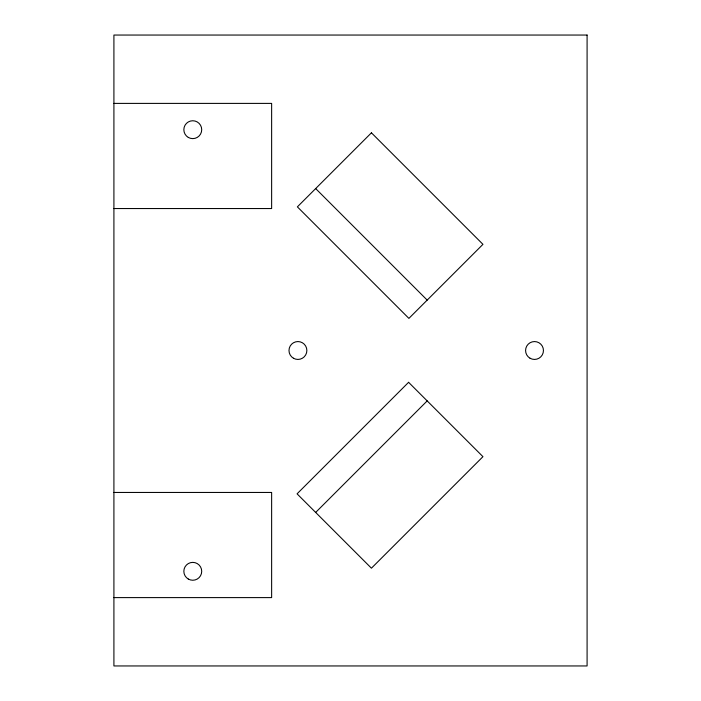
<?xml version="1.0" encoding="UTF-8"?>
<svg xmlns="http://www.w3.org/2000/svg" width="701" height="701" viewBox="0 0 701 701"><rect width="100%" height="100%" fill="white"/><g stroke="black" fill="none" stroke-linecap="round" stroke-linejoin="round"><path stroke-width="1.05" d="M315.66 512.431L427.189 400.902M113.912 103.397L271.637 103.397L271.637 208.547L113.912 208.547M113.912 492.452L271.637 492.452L271.637 597.602L113.912 597.602M315.66 188.569L427.189 300.098M371.425 132.813L297.382 206.856L408.902 318.385L482.954 244.334L371.425 132.813M408.595 382.308L297.075 493.837L371.425 568.196L482.954 456.666L408.595 382.308M587.087 35.05L113.912 35.05L113.912 665.95L587.087 665.95L587.087 35.05M293.456 358.237A8.938 8.938 0 0 0 306.863 350.5A8.938 8.938 0 0 0 293.456 342.763A8.938 8.938 0 0 0 293.456 358.237M530.044 358.237A8.938 8.938 0 0 0 543.45 350.5A8.938 8.938 0 0 0 530.044 342.763A8.938 8.938 0 0 0 530.044 358.237M188.306 137.422A8.938 8.938 0 0 0 201.713 129.685A8.938 8.938 0 0 0 188.306 121.948A8.938 8.938 0 0 0 188.306 137.422M188.306 579.052A8.938 8.938 0 0 0 201.713 571.315A8.938 8.938 0 0 0 188.306 563.578A8.938 8.938 0 0 0 188.306 579.052"/></g></svg>
